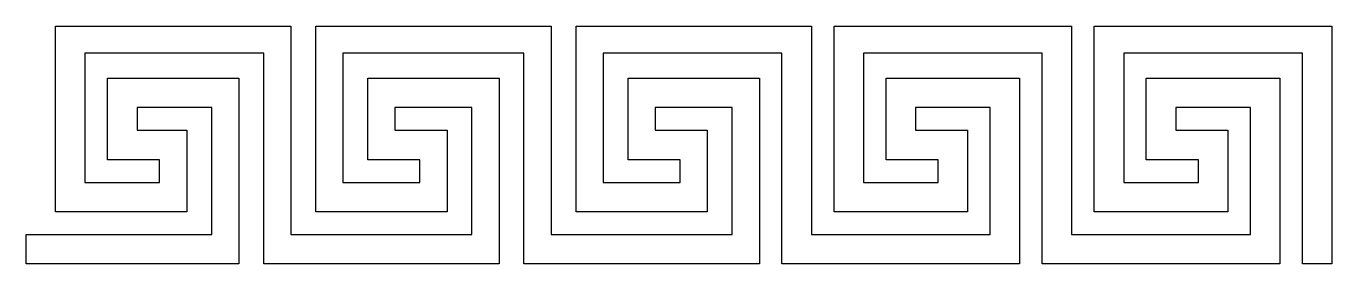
# Model space of a CAD drawing. Extents: x 5 to 168, y 23 to 53.
import ezdxf

# ---------------------------------------------------------------- set-up
doc = ezdxf.new("R2010")
doc.units = 0
doc.layers.add('LAYER_1', color=7, linetype='CONTINUOUS')

msp = doc.modelspace()

# ---------------------------------------------------------------- linework, layer by layer
at = {"layer": 'LAYER_1'}
for p, q in [((8.748889, 41.486667), (8.748889, 53.057778)), ((8.748889, 53.057778), (23.424444, 53.057778)), ((23.424444, 53.057778), (38.1, 53.057778)), ((38.1, 53.057778), (38.1, 40.075556)), ((41.204444, 41.486667), (41.204444, 53.057778)), ((41.204444, 53.057778), (55.88, 53.057778)), ((55.88, 53.057778), (70.555556, 53.057778)), ((70.555556, 53.057778), (70.555556, 40.075556)), ((73.66, 41.486667), (73.66, 53.057778)), ((73.66, 53.057778), (88.335556, 53.057778)), ((88.335556, 53.057778), (103.011111, 53.057778)), ((103.011111, 53.057778), (103.011111, 40.075556)), ((105.833333, 41.486667), (105.833333, 53.057778)), ((105.833333, 53.057778), (120.65, 53.057778)), ((120.65, 53.057778), (135.466667, 53.057778)), ((135.466667, 53.057778), (135.466667, 40.075556)), ((138.288889, 41.486667), (138.288889, 53.057778)), ((138.288889, 53.057778), (153.105556, 53.057778)), ((153.105556, 53.057778), (167.922222, 53.057778)), ((167.922222, 53.057778), (167.922222, 38.241111)), ((23.565556, 49.671111), (12.417778, 49.671111)), ((12.417778, 49.671111), (12.417778, 41.627778)), ((34.713333, 49.671111), (23.565556, 49.671111)), ((34.713333, 36.547778), (34.713333, 49.671111)), ((55.88, 49.671111), (44.591111, 49.671111)), ((44.591111, 49.671111), (44.591111, 41.627778)), ((67.168889, 49.671111), (55.88, 49.671111)), ((67.168889, 36.547778), (67.168889, 49.671111)), ((88.194444, 49.671111), (77.046667, 49.671111)), ((77.046667, 49.671111), (77.046667, 41.627778)), ((99.342222, 49.671111), (88.194444, 49.671111)), ((99.342222, 36.547778), (99.342222, 49.671111)), ((120.65, 49.671111), (109.502222, 49.671111)), ((109.502222, 49.671111), (109.502222, 41.627778)), ((131.797778, 49.671111), (120.65, 49.671111)), ((131.797778, 36.547778), (131.797778, 49.671111)), ((153.105556, 49.671111), (141.957778, 49.671111)), ((141.957778, 49.671111), (141.957778, 41.627778)), ((164.253333, 49.671111), (153.105556, 49.671111)), ((164.253333, 36.547778), (164.253333, 49.671111)), ((15.24, 41.486667), (15.24, 46.566667)), ((15.24, 46.566667), (23.424444, 46.566667)), ((23.424444, 46.566667), (31.608889, 46.566667)), ((31.608889, 46.566667), (31.608889, 34.995556)), ((47.695556, 41.486667), (47.695556, 46.566667)), ((47.695556, 46.566667), (55.88, 46.566667)), ((55.88, 46.566667), (64.064444, 46.566667)), ((64.064444, 46.566667), (64.064444, 34.995556)), ((80.151111, 41.486667), (80.151111, 46.566667)), ((80.151111, 46.566667), (88.335556, 46.566667)), ((88.335556, 46.566667), (96.52, 46.566667)), ((96.52, 46.566667), (96.52, 34.995556)), ((112.324444, 41.486667), (112.324444, 46.566667)), ((112.324444, 46.566667), (120.65, 46.566667)), ((120.65, 46.566667), (128.975556, 46.566667)), ((128.975556, 46.566667), (128.975556, 34.995556)), ((144.78, 41.486667), (144.78, 46.566667)), ((144.78, 46.566667), (153.105556, 46.566667)), ((153.105556, 46.566667), (161.431111, 46.566667)), ((161.431111, 46.566667), (161.431111, 34.995556)), ((23.565556, 42.897778), (18.908889, 42.897778)), ((18.908889, 42.897778), (18.908889, 41.486667)), ((28.222222, 42.897778), (23.565556, 42.897778)), ((28.222222, 34.995556), (28.222222, 42.897778)), ((55.88, 42.897778), (51.082222, 42.897778)), ((51.082222, 42.897778), (51.082222, 41.486667)), ((60.677778, 42.897778), (55.88, 42.897778)), ((60.677778, 34.995556), (60.677778, 42.897778)), ((88.335556, 42.897778), (83.537778, 42.897778)), ((83.537778, 42.897778), (83.537778, 41.486667)), ((93.133333, 42.897778), (88.335556, 42.897778)), ((93.133333, 34.995556), (93.133333, 42.897778)), ((120.65, 42.897778), (115.993333, 42.897778)), ((115.993333, 42.897778), (115.993333, 41.486667)), ((125.306667, 42.897778), (120.65, 42.897778)), ((125.306667, 34.995556), (125.306667, 42.897778)), ((153.105556, 42.897778), (148.448889, 42.897778)), ((148.448889, 42.897778), (148.448889, 41.486667)), ((157.762222, 42.897778), (153.105556, 42.897778)), ((157.762222, 34.995556), (157.762222, 42.897778)), ((8.748889, 29.915556), (8.748889, 41.486667)), ((12.417778, 41.627778), (12.417778, 33.584444)), ((15.24, 36.406667), (15.24, 41.486667)), ((18.908889, 41.486667), (18.908889, 40.075556)), ((41.204444, 29.915556), (41.204444, 41.486667)), ((44.591111, 41.627778), (44.591111, 33.584444)), ((47.695556, 36.406667), (47.695556, 41.486667)), ((51.082222, 41.486667), (51.082222, 40.075556)), ((73.66, 29.915556), (73.66, 41.486667)), ((77.046667, 41.627778), (77.046667, 33.584444)), ((80.151111, 36.406667), (80.151111, 41.486667)), ((83.537778, 41.486667), (83.537778, 40.075556)), ((105.833333, 29.915556), (105.833333, 41.486667)), ((109.502222, 41.627778), (109.502222, 33.584444)), ((112.324444, 36.406667), (112.324444, 41.486667)), ((115.993333, 41.486667), (115.993333, 40.075556)), ((138.288889, 29.915556), (138.288889, 41.486667)), ((141.957778, 41.627778), (141.957778, 33.584444)), ((144.78, 36.406667), (144.78, 41.486667)), ((148.448889, 41.486667), (148.448889, 40.075556)), ((18.908889, 40.075556), (22.013333, 40.075556)), ((22.013333, 40.075556), (25.117778, 40.075556)), ((25.117778, 40.075556), (25.117778, 34.995556)), ((38.1, 40.075556), (38.1, 27.093333)), ((51.082222, 40.075556), (54.327778, 40.075556)), ((54.327778, 40.075556), (57.573333, 40.075556)), ((57.573333, 40.075556), (57.573333, 34.995556)), ((70.555556, 40.075556), (70.555556, 27.093333)), ((83.537778, 40.075556), (86.783333, 40.075556)), ((86.783333, 40.075556), (90.028889, 40.075556)), ((90.028889, 40.075556), (90.028889, 34.995556)), ((103.011111, 40.075556), (103.011111, 27.093333)), ((115.993333, 40.075556), (119.238889, 40.075556)), ((119.238889, 40.075556), (122.484444, 40.075556)), ((122.484444, 40.075556), (122.484444, 34.995556)), ((135.466667, 40.075556), (135.466667, 27.093333)), ((148.448889, 40.075556), (151.694444, 40.075556)), ((151.694444, 40.075556), (154.94, 40.075556)), ((154.94, 40.075556), (154.94, 34.995556)), ((167.922222, 38.241111), (167.922222, 23.424444)), ((18.485556, 36.406667), (15.24, 36.406667)), ((21.731111, 36.406667), (18.485556, 36.406667)), ((21.731111, 34.995556), (21.731111, 36.406667)), ((34.713333, 23.424444), (34.713333, 36.547778)), ((50.941111, 36.406667), (47.695556, 36.406667)), ((54.186667, 36.406667), (50.941111, 36.406667)), ((54.186667, 34.995556), (54.186667, 36.406667)), ((67.168889, 23.424444), (67.168889, 36.547778)), ((83.396667, 36.406667), (80.151111, 36.406667)), ((86.642222, 36.406667), (83.396667, 36.406667)), ((86.642222, 34.995556), (86.642222, 36.406667)), ((99.342222, 23.424444), (99.342222, 36.547778)), ((115.57, 36.406667), (112.324444, 36.406667)), ((118.815556, 36.406667), (115.57, 36.406667)), ((118.815556, 34.995556), (118.815556, 36.406667)), ((131.797778, 23.424444), (131.797778, 36.547778)), ((148.025556, 36.406667), (144.78, 36.406667)), ((151.271111, 36.406667), (148.025556, 36.406667)), ((151.271111, 34.995556), (151.271111, 36.406667)), ((164.253333, 23.424444), (164.253333, 36.547778)), ((21.731111, 33.584444), (21.731111, 34.995556)), ((25.117778, 34.995556), (25.117778, 29.915556)), ((28.222222, 27.093333), (28.222222, 34.995556)), ((31.608889, 34.995556), (31.608889, 23.424444)), ((54.186667, 33.584444), (54.186667, 34.995556)), ((57.573333, 34.995556), (57.573333, 29.915556)), ((60.677778, 27.093333), (60.677778, 34.995556)), ((64.064444, 34.995556), (64.064444, 23.424444)), ((86.642222, 33.584444), (86.642222, 34.995556)), ((90.028889, 34.995556), (90.028889, 29.915556)), ((93.133333, 27.093333), (93.133333, 34.995556)), ((96.52, 34.995556), (96.52, 23.424444)), ((118.815556, 33.584444), (118.815556, 34.995556)), ((122.484444, 34.995556), (122.484444, 29.915556)), ((125.306667, 27.093333), (125.306667, 34.995556)), ((128.975556, 34.995556), (128.975556, 23.424444)), ((151.271111, 33.584444), (151.271111, 34.995556)), ((154.94, 34.995556), (154.94, 29.915556)), ((157.762222, 27.093333), (157.762222, 34.995556)), ((161.431111, 34.995556), (161.431111, 23.424444)), ((12.417778, 33.584444), (17.074444, 33.584444)), ((17.074444, 33.584444), (21.731111, 33.584444)), ((44.591111, 33.584444), (49.388889, 33.584444)), ((49.388889, 33.584444), (54.186667, 33.584444)), ((77.046667, 33.584444), (81.844444, 33.584444)), ((81.844444, 33.584444), (86.642222, 33.584444)), ((109.502222, 33.584444), (114.158889, 33.584444)), ((114.158889, 33.584444), (118.815556, 33.584444)), ((141.957778, 33.584444), (146.614444, 33.584444)), ((146.614444, 33.584444), (151.271111, 33.584444)), ((16.933333, 29.915556), (8.748889, 29.915556)), ((25.117778, 29.915556), (16.933333, 29.915556)), ((49.388889, 29.915556), (41.204444, 29.915556)), ((57.573333, 29.915556), (49.388889, 29.915556)), ((81.844444, 29.915556), (73.66, 29.915556)), ((90.028889, 29.915556), (81.844444, 29.915556)), ((114.158889, 29.915556), (105.833333, 29.915556)), ((122.484444, 29.915556), (114.158889, 29.915556)), ((146.614444, 29.915556), (138.288889, 29.915556)), ((154.94, 29.915556), (146.614444, 29.915556)), ((5.08, 25.258889), (5.08, 27.093333)), ((5.08, 27.093333), (16.651111, 27.093333)), ((16.651111, 27.093333), (28.222222, 27.093333)), ((38.1, 27.093333), (49.388889, 27.093333)), ((49.388889, 27.093333), (60.677778, 27.093333)), ((70.555556, 27.093333), (81.844444, 27.093333)), ((81.844444, 27.093333), (93.133333, 27.093333)), ((103.011111, 27.093333), (114.158889, 27.093333)), ((114.158889, 27.093333), (125.306667, 27.093333)), ((135.466667, 27.093333), (146.614444, 27.093333)), ((146.614444, 27.093333), (157.762222, 27.093333)), ((5.08, 23.424444), (5.08, 25.258889)), ((5.08, 25.258889), (5.08, 25.258889)), ((18.344444, 23.424444), (5.08, 23.424444)), ((31.608889, 23.424444), (18.344444, 23.424444)), ((49.388889, 23.424444), (34.713333, 23.424444)), ((64.064444, 23.424444), (49.388889, 23.424444)), ((81.844444, 23.424444), (67.168889, 23.424444)), ((96.52, 23.424444), (81.844444, 23.424444)), ((114.158889, 23.424444), (99.342222, 23.424444)), ((128.975556, 23.424444), (114.158889, 23.424444)), ((146.614444, 23.424444), (131.797778, 23.424444)), ((161.431111, 23.424444), (146.614444, 23.424444)), ((166.087778, 23.424444), (164.253333, 23.424444)), ((167.922222, 23.424444), (166.087778, 23.424444))]:
    msp.add_line(p, q, dxfattribs=at)

doc.saveas('drawing.dxf')
